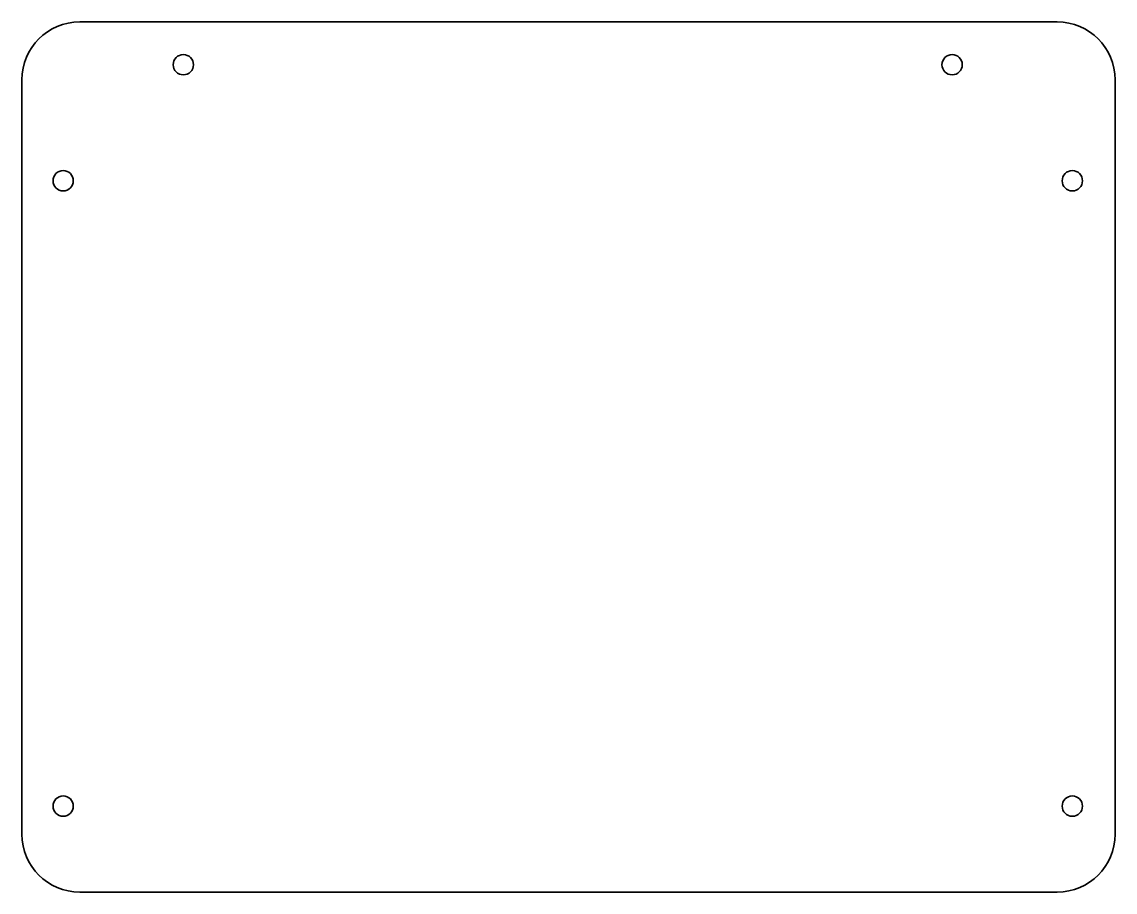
# Model space of a CAD drawing. Header units: millimetres. Extents: x 0 to 377, y 0 to 300.
import ezdxf

# ---------------------------------------------------------------- set-up
doc = ezdxf.new("R2010")
doc.units = ezdxf.units.MM
doc.layers.add('SIMUMAK Visible (ISO)', color=7, linetype='Continuous', lineweight=35)

# ---------------------------------------------------------------- blocks, each defined once
blk = doc.blocks.new('GLD-MAQ-03-BATA01_Sheet_GLD-MAQ-03-BATA01')
at = {"layer": 'SIMUMAK Visible (ISO)'}
for p, q in [((168.5, 150), (-168.5, 150)), ((-188.5, 130), (-188.5, -130)), ((188.5, -130), (188.5, 130)), ((-168.5, -150), (168.5, -150))]:
    blk.add_line(p, q, dxfattribs=at)
for centre in [(-132.82, 135.24), (132.29, 135.24), (-174.26, 95.24), (173.74, 95.24), (-174.26, -120.36), (173.74, -120.36)]:
    blk.add_circle(centre, 3.5, dxfattribs=at)
at = {"layer": 'SIMUMAK Visible (ISO)', "extrusion": (0, 0, -1)}
for centre, start, end in [((168.5, 130), 360, 90), ((-168.5, 130), 90, 180), ((168.5, -130), 270, 0), ((-168.5, -130), 180, 270)]:
    blk.add_arc(centre, 20, start, end, dxfattribs=at)

msp = doc.modelspace()

# ---------------------------------------------------------------- block references
msp.add_blockref('GLD-MAQ-03-BATA01_Sheet_GLD-MAQ-03-BATA01', (188.5, 150))

doc.saveas('drawing.dxf')
